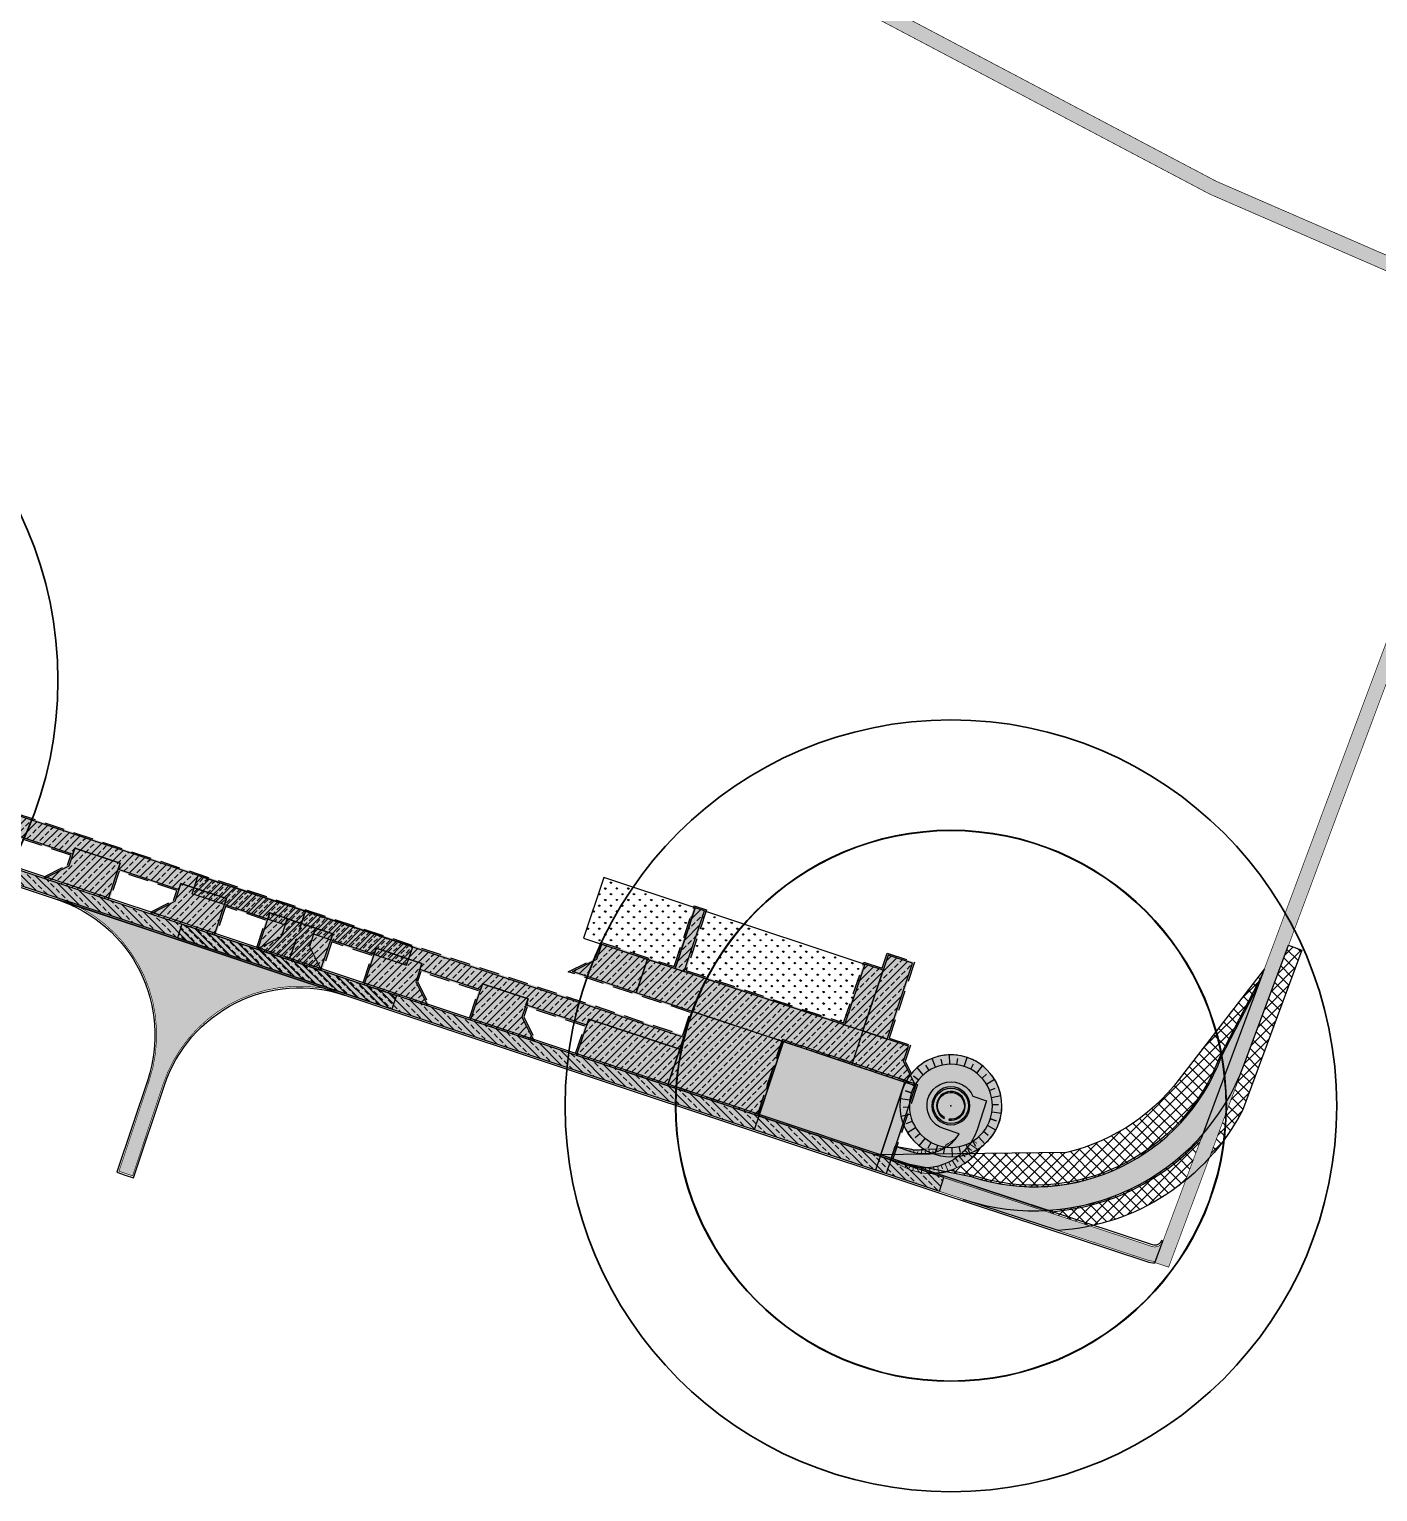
# Model space of a CAD drawing. Extents: x 466263 to 469319, y 5887365 to 5890189.
# Drawn here: x 468220.1 to 468641.6, y 5887396.6 to 5887853.7 of the extents above; entities that cross this region are included whole.
import ezdxf

# ---------------------------------------------------------------- set-up
doc = ezdxf.new("R2010")
doc.units = 0
doc.header["$MEASUREMENT"] = 0
doc.linetypes.add('VERDECKT', pattern=[9.524999999999995, 6.349999999999997, -3.174999999999998])
doc.layers.get('0').update_dxf_attribs({"linetype": 'CONTINUOUS'})
for name, color, linetype, transparency in [('UTEC -Flächen mit Böschung 0.5 m- KSF dauerhaft', 24, 'VERDECKT', 0.5), ('UTEC -Flächen mit Böschung 0.5 m- KSF temporär', 54, 'VERDECKT', 0.5), ('UTEC -Flächen mit Böschung 0.5 m- Zuwegung dauerhaft', 32, 'VERDECKT', 0.5), ('UTEC -Flächen mit Böschung 0.5 m- Zuwegung temporär', 84, 'VERDECKT', 0.5), ('UTEC -Flächen- Fundament', 162, 'VERDECKT', 0.5), ('UTEC -Flächen- KSF Blattlager', 254, 'CONTINUOUS', 0.5), ('UTEC -Flächen- KSF dauerhaft', 252, 'CONTINUOUS', 0.5), ('UTEC -Flächen- KSF temporär', 254, 'CONTINUOUS', 0.5), ('UTEC -Flächen- Zuwegung Bestand', 253, 'CONTINUOUS', 0.5), ('UTEC -Flächen- Zuwegung dauerhaft', 33, 'CONTINUOUS', 0.5), ('UTEC -Flächen- Zuwegung temporär', 85, 'CONTINUOUS', 0.5), ('UTEC -Flächen- Zuwegung Überschwenkbereich', 252, 'CONTINUOUS', 0.5)]:
    doc.layers.add(name, color=color, linetype=linetype, transparency=transparency)
for name, color, linetype, lineweight in [('UTEC -WKA- Kreise - Baulast', 70, 'CONTINUOUS', 35), ('UTEC -WKA- Kreise - Rotor (ohne Exzentrizität)', 150, 'CONTINUOUS', 35), ('UTEC -WKA- Kreise - Rotorüberstrich (mit Exzentrizität)', 150, 'CONTINUOUS', 35)]:
    doc.layers.add(name, color=color, linetype=linetype, lineweight=lineweight)
for name, color, linetype in [('UTEC -WKA- Kreise - Standort', 10, 'CONTINUOUS'), ('UTEC -WKA- KSF Blattlager', 253, 'CONTINUOUS'), ('UTEC -WKA- KSF dauerhaft', 7, 'CONTINUOUS'), ('UTEC -WKA- KSF temporär', 253, 'CONTINUOUS'), ('UTEC -WKA- Turm & Fundament', 7, 'CONTINUOUS'), ('UTEC -WKA- Turm & Fundament Schraffur', 253, 'CONTINUOUS'), ('UTEC -Zuwegung- Bestand', 251, 'CONTINUOUS'), ('UTEC -Zuwegung- dauerhaft', 34, 'CONTINUOUS'), ('UTEC -Zuwegung- temporär', 86, 'CONTINUOUS'), ('UTEC -Zuwegung- Überschwenkbereich', 253, 'CONTINUOUS')]:
    doc.layers.add(name, color=color, linetype=linetype)
doc.layers.add('UTEC __Hilfslinien__', color=201, linetype='CONTINUOUS', plot=False)

# ---------------------------------------------------------------- blocks, each defined once
blk = doc.blocks.new('WKA - Fundament')
at = {"layer": 'UTEC -WKA- Turm & Fundament'}
for radius in [13, 5.94]:
    blk.add_circle((0, 0), radius, dxfattribs=at)
at = {"layer": 'UTEC -WKA- Turm & Fundament Schraffur'}
for points in [[(-4.446261863225116, 12.21600407022015), (-5.453169165174356, 14.98245914581139)], [(-2.257426309660559, 12.8025007891606), (-2.590125111487167, 14.68932945537017)], [(-2.2737e-12, 13), (-3.638e-12, 15.94399999999905)], [(2.257426309667605, 12.80250078915924), (2.590125111494669, 14.68932945537199)], [(4.446261863231483, 12.21600407021742), (5.453169165181633, 14.98245914581139)], [(-9.958577760542992, 8.356238925929574), (-11.42626991715178, 9.587778873221849)], [(-8.356238925919111, 9.958577760551632), (-10.24860564883261, 12.21381260109001)], [(-6.499999999992722, 11.25833024920166), (-7.457968019860345, 12.91757953163915)], [(6.499999999998181, 11.25833024919848), (7.457968019870349, 12.91757953164415)], [(8.356238925923435, 9.958577760547996), (10.24860564883988, 12.21381260109001)], [(9.958577760545948, 8.356238925925936), (11.42626991716611, 9.587778873227762)], [(-12.21600407021583, 4.446261863236486), (-14.01639502864964, 5.101550582148774)], [(-11.25833024919552, 6.500000000003637), (-13.80790903793104, 7.972000000000661)], [(11.25833024919734, 6.500000000000452), (13.80790903793831, 7.972000000000661)], [(12.21600407021651, 4.446261863234211), (14.01639502866737, 5.101550582152412)], [(-12.80250078915833, 2.2574263096717), (-15.70177481401924, 2.768646544721832)], [(-14.91593603973206, 0), (-13, 0)], [(-13, 0), (-14.91593603973206, 0)], [(12.80250078915855, 2.257426309670333), (15.70177481402652, 2.768646544721832)], [(13, 0), (14.91593603975116, 0)], [(14.91593603975116, 0), (13, 0)], [(-15.70177481402675, -2.768646544721375), (-12.80250078915878, -2.257426309669881)], [(-14.01639502865191, -5.101550582146046), (-12.21600407021674, -4.446261863233758)], [(14.01639502866965, -5.101550582150136), (12.21600407021765, -4.446261863231483)], [(15.70177481403402, -2.768646544721375), (12.80250078915901, -2.257426309668517)], [(-13.80790903793831, -7.972000000001571), (-11.25833024919689, -6.500000000001362)], [(-11.42626991715656, -9.587778873220033), (-9.958577760545722, -8.356238925925936)], [(11.42626991717065, -9.587778873225943), (9.958577760548678, -8.356238925922298)], [(13.80790903794559, -7.972000000001571), (11.2583302491987, -6.499999999998181)], [(-10.24860564884125, -12.21381260109047), (-8.356238925924117, -9.95857776054754)], [(-7.457968019866711, -12.91757953163869), (-6.499999999997726, -11.25833024919893)], [(-5.453169165181178, -14.98245914581184), (-4.446261863231028, -12.21600407021788)], [(-2.590125111494669, -14.68932945537244), (-2.257426309667605, -12.80250078915924)], [(1.04592e-11, -15.94400000000087), (9.0949e-12, -13)], [(2.590125111502401, -14.68932945537426), (2.257426309674654, -12.80250078915787)], [(5.453169165188455, -14.98245914581184), (4.446261863237396, -12.2160040702156)], [(7.457968019876942, -12.91757953164415), (6.500000000003183, -11.25833024919575)], [(10.24860564884852, -12.21381260109047), (8.356238925928206, -9.958577760543903)]]:
    blk.add_lwpolyline(points, dxfattribs=at)
blk.add_circle((0, 0), 15.944, dxfattribs=at)

msp = doc.modelspace()

# ---------------------------------------------------------------- hatches: boundary and pattern name
at = {"layer": 'UTEC -Flächen mit Böschung 0.5 m- KSF dauerhaft'}
h = msp.add_hatch(color=256, dxfattribs=at)
h.dxf.hatch_style = 1
h.paths.add_polyline_path([(468497.7373455398, 5887523.866315821), (468490.0050787418, 5887500.61847613), (468447.7794107372, 5887514.662797457), (468455.5116775348, 5887537.910637148)])
at = {"layer": 'UTEC -Flächen mit Böschung 0.5 m- KSF temporär'}
h = msp.add_hatch(color=256, dxfattribs=at)
h.dxf.hatch_style = 1
h.paths.add_polyline_path([(468188.7332924746, 5887617.683711726), (468306.5608143899, 5887578.494098935), (468301.5111707667, 5887563.311836281), (468291.1863027036, 5887566.745903085), (468294.0527516611, 5887575.277270067), (468281.4132149746, 5887579.48119917), (468278.5727904366, 5887570.941176427), (468257.9751031481, 5887577.791998511), (468265.1917062434, 5887581.406244684), (468266.2309523212, 5887584.530842794), (468248.2020154203, 5887590.527294596), (468245.361590882, 5887581.987271853), (468224.7639035947, 5887588.838093936), (468231.980506688, 5887592.452340109), (468233.0197527667, 5887595.576938219), (468214.9908158654, 5887601.573390021), (468212.1503913275, 5887593.033367279), (468155.2169063762, 5887611.969530866), (468162.9491731749, 5887635.217370553), (468191.4159156502, 5887625.749288758)])
h.paths.add_polyline_path([(468151.2406237489, 5887647.542542778), (468126.5694469369, 5887655.748213663), (468124.0446251254, 5887648.157082338), (468148.7158019364, 5887639.951411451)])
edge = h.paths.add_edge_path()
edge.add_line((468202.5455211443, 5887590.431724203), (468195.32891805, 5887586.817478027))
edge.add_line((468195.32891805, 5887586.817478027), (468193.6584665193, 5887581.795097087))
edge.add_line((468193.6584665193, 5887581.795097087), (468170.7427388266, 5887589.416902931))
edge.add_line((468170.7427388266, 5887589.416902931), (468164.4306842975, 5887570.439074615))
edge.add_line((468164.4306842975, 5887570.439074615), (468160.6351186342, 5887571.70148552))
edge.add_line((468160.6351186342, 5887571.70148552), (468166.947173163, 5887590.679313838))
edge.add_line((468166.947173163, 5887590.679313838), (468117.747153252, 5887607.043315203))
edge.add_line((468117.747153252, 5887607.043315203), (468111.4350987221, 5887588.065486887))
edge.add_line((468111.4350987221, 5887588.065486887), (468104.792858812, 5887590.274705972))
edge.add_line((468104.792858812, 5887590.274705972), (468111.1049133412, 5887609.252534287))
edge.add_line((468111.1049133412, 5887609.252534287), (468096.8715421036, 5887613.986575185))
edge.add_line((468096.8715421036, 5887613.986575185), (468098.541993634, 5887619.008956124))
edge.add_line((468098.541993634, 5887619.008956124), (468094.7422614979, 5887626.59592098))
edge.add_line((468094.7422614979, 5887626.59592098), (468096.3856385939, 5887631.536899906))
edge.add_line((468096.3856385939, 5887631.536899906), (468104.6884384835, 5887628.775376049))
edge.add_arc((468114.0409400362, 5887643.693702645), 17.60754820276382, 237.9158422495276, 251.5819254124205)
edge.add_line((468108.4778641518, 5887626.988076633), (468112.8334370089, 5887625.539406485))
edge.add_line((468112.8334370089, 5887625.539406485), (468111.2554233766, 5887620.794949405))
edge.add_line((468111.2554233766, 5887620.794949405), (468202.5455211443, 5887590.431724203))
h = msp.add_hatch(color=256, dxfattribs=at)
h.dxf.hatch_style = 1
edge = h.paths.add_edge_path()
edge.add_line((468447.7794107372, 5887514.662797457), (468390.8459257865, 5887533.598961048))
edge.add_line((468390.8459257865, 5887533.598961048), (468393.6863503245, 5887542.138983786))
edge.add_line((468393.6863503245, 5887542.138983786), (468375.6574134235, 5887548.135435593))
edge.add_line((468375.6574134235, 5887548.135435593), (468374.6181673458, 5887545.010837482))
edge.add_line((468374.6181673458, 5887545.010837482), (468378.2324135195, 5887537.794234389))
edge.add_line((468378.2324135195, 5887537.794234389), (468357.634726232, 5887544.645056472))
edge.add_line((468357.634726232, 5887544.645056472), (468360.47515077, 5887553.185079215))
edge.add_line((468360.47515077, 5887553.185079215), (468342.4462138691, 5887559.181531018))
edge.add_line((468342.4462138691, 5887559.181531018), (468341.4069677914, 5887556.056932909))
edge.add_line((468341.4069677914, 5887556.056932909), (468345.0212139649, 5887548.840329815))
edge.add_line((468345.0212139649, 5887548.840329815), (468324.4235266776, 5887555.691151898))
edge.add_line((468324.4235266776, 5887555.691151898), (468327.2639512155, 5887564.23117464))
edge.add_line((468327.2639512155, 5887564.23117464), (468314.624414529, 5887568.435103743))
edge.add_line((468314.624414529, 5887568.435103743), (468311.8100144105, 5887559.88642524))
edge.add_line((468311.8100144105, 5887559.88642524), (468301.5111707668, 5887563.311836281))
edge.add_line((468301.5111707668, 5887563.311836281), (468306.5608143899, 5887578.494098935))
edge.add_line((468306.5608143899, 5887578.494098935), (468424.3623118849, 5887539.313141908))
edge.add_line((468424.3623118849, 5887539.313141908), (468426.7293323332, 5887546.429827525))
edge.add_line((468426.7293323332, 5887546.429827525), (468388.5771538527, 5887559.119300048))
edge.add_line((468388.5771538527, 5887559.119300048), (468397.0582510893, 5887563.366834911))
edge.add_line((468397.0582510893, 5887563.366834911), (468398.7287026199, 5887568.389215852))
edge.add_line((468398.7287026199, 5887568.389215852), (468421.6444303125, 5887560.767410008))
edge.add_line((468421.6444303125, 5887560.767410008), (468427.9564848415, 5887579.745238324))
edge.add_line((468427.9564848415, 5887579.745238324), (468431.7520505048, 5887578.482827417))
edge.add_line((468431.7520505048, 5887578.482827417), (468425.4399959757, 5887559.504999102))
edge.add_line((468425.4399959757, 5887559.504999102), (468474.6400158872, 5887543.140997737))
edge.add_line((468474.6400158872, 5887543.140997737), (468480.9520704162, 5887562.118826052))
edge.add_line((468480.9520704162, 5887562.118826052), (468486.6454189113, 5887560.225209695))
edge.add_line((468486.6454189113, 5887560.225209695), (468488.2234325436, 5887564.969666773))
edge.add_line((468488.2234325436, 5887564.969666773), (468496.7634552861, 5887562.129242235))
edge.add_line((468496.7634552861, 5887562.129242235), (468488.8733871249, 5887538.406956838))
edge.add_line((468488.8733871249, 5887538.406956838), (468495.5156270357, 5887536.197737753))
edge.add_line((468495.5156270357, 5887536.197737753), (468493.845175505, 5887531.175356814))
edge.add_line((468493.845175505, 5887531.175356814), (468495.796623127, 5887527.278880958))
edge.add_arc((468508.1772343512, 5887517.232408856), 15.94400000030488, 140.9417694350661, 150.7574572993258)
edge.add_line((468494.265144154, 5887525.021175276), (468455.5116775348, 5887537.910637148))
edge.add_line((468455.5116775348, 5887537.910637148), (468447.7794107372, 5887514.662797457))
at = {"layer": 'UTEC -Flächen- Fundament', "lineweight": 20}
h = msp.add_hatch(color=256, dxfattribs=at)
h.dxf.hatch_style = 1
edge = h.paths.add_edge_path()
edge.add_line((468494.265144154, 5887525.021175276), (468497.7373455398, 5887523.866315821))
edge.add_line((468497.7373455398, 5887523.866315821), (468493.4772928598, 5887511.058037943))
edge.add_arc((468508.1772343478, 5887517.232408856), 15.94399999788619, 202.7837160644994, 238.2985280047604)
edge.add_arc((468497.5847409115, 5887515.966128582), 12.49653124382872, 262.53496901132104, 280.2050309867258, ccw=False)
edge.add_line((468495.9611782639, 5887503.575513687), (468491.2789963751, 5887504.448637931))
edge.add_line((468491.2789963751, 5887504.448637931), (468490.0050787418, 5887500.61847613))
edge.add_line((468490.0050787418, 5887500.61847613), (468503.3995309829, 5887496.163460967))
edge.add_arc((468502.3836327551, 5887514.238788005), 18.10385309081425, 273.2168440464948, 326.5927118698296)
edge.add_arc((468508.1775406882, 5887517.217538113), 15.95153692638828, 305.7460488635395, 510.7113881612518)
at = {"layer": 'UTEC -Flächen- KSF Blattlager'}
h = msp.add_hatch(dxfattribs=at)
h.set_pattern_fill('GRASS', color=256, scale=0.1)
h.set_pattern_definition([(90, (-2380.816296839942, -2597.376493512243), (-1.796051224, 1.796051224), [0.4762500000000001, -3.115852448]), (45, (-2380.816296839942, -2597.376493512243), (-1.79605122421383, 1.79605122421383), [0.4762500000000001, -2.06375]), (135, (-2380.816296839942, -2597.376493512243), (-1.79605122421383, -1.79605122421383), [0.4762500000000001, -2.06375])])
h.paths.add_polyline_path([(468393.3519984695, 5887569.650585139), (468421.9610746573, 5887560.135162938), (468428.2731291862, 5887579.112991254), (468399.6640529985, 5887588.628413457)])
h.paths.add_polyline_path([(468431.1198034335, 5887578.166183073), (468481.2687147609, 5887561.486578981), (468474.9566602318, 5887542.508750665), (468424.8077489047, 5887559.188354757)])
at = {"layer": 'UTEC -Flächen- KSF dauerhaft'}
h = msp.add_hatch(color=256, dxfattribs=at)
h.dxf.hatch_style = 1
h.paths.add_polyline_path([(468493.7839785133, 5887524.654281019), (468497.1050984688, 5887523.549671477), (468489.3728316708, 5887500.301831789), (468486.0517117154, 5887501.406441331)])
h.paths.add_polyline_path([(468455.8283218797, 5887537.278390079), (468493.7839785133, 5887524.654281019), (468486.0517117154, 5887501.406441331), (468448.0960550817, 5887514.030550388)])
h = msp.add_hatch(dxfattribs=at)
h.set_pattern_fill('GRAVEL', color=256, scale=2)
h.set_pattern_definition([(228.012787504, (-2396.876296839942, -2595.376493512242), (-16.00000000000012, -18), [0.269072, -26.6381760941474]), (184.969740728, (-2397.056296839942, -2595.576493512242), (23.99999999999995, 2.00000000000007), [0.461736, -45.71184952245999]), (132.510447078, (-2397.516296839942, -2595.616493512242), (20.00000000000023, -21.99999999999973), [0.325576, -32.2320651921994]), (267.273689006, (-2398.296296839942, -2596.116493512243), (2.000000000000043, 40.00000000000003), [0.4204760000000002, -41.62711608325799]), (292.833654178, (-2398.316296839942, -2596.536493512243), (-9.999999999999975, 24.00000000000006), [0.4123099999999999, -40.81874625617659]), (357.273689006, (-2398.156296839943, -2596.916493512243), (-40.00000000000003, 2.000000000000051), [0.4204760000000002, -41.62711608325799]), (37.6942404667, (-2397.736296839942, -2596.936493512243), (-26, -19.99999999999994), [0.556058, -55.049697097832]), (72.2553283749, (-2397.296296839942, -2596.596493512242), (14.00000000000005, 44.00000000000001), [0.5249759999999998, -51.97264299362679]), (121.429565615, (-2397.136296839942, -2596.096493512243), (-16.00000000000004, 25.99999999999998), [0.4219000000000002, -41.76814621945799]), (175.236358309, (-2397.356296839942, -2595.736493512243), (21.99999999999997, -2.000000000000073), [0.4816640000000004, -23.6015251575846]), (222.397437798, (-2397.836296839942, -2595.696493512243), (-23.99999999999993, -21.99999999999994), [0.622896, -61.6667500095898]), (138.814074834, (-2396.316296839942, -2596.136493512243), (-14.00000000000006, 12), [0.2126019999999999, -21.04768962546939]), (171.46923439, (-2396.476296839942, -2595.996493512243), (26, -3.99999999999999), [0.404474, -40.043022832314]), (225, (-2396.876296839942, -2595.936493512243), (-2e-16, -1.999999999999864), [0.282842, -2.5455851247462]), (203.198590514, (-2397.016296839942, -2595.696493512243), (9.999999999999975, 3.999999999999948), [0.152316, -15.0792302117278]), (291.801409486, (-2397.156296839942, -2595.756493512244), (-1.999999999999366, 6.000000000000205), [0.215406, -10.554923614269]), (30.96375653209999, (-2397.076296839943, -2595.956493512243), (6.000000000000102, 3.999999999999958), [0.349858, -11.3120457896906]), (161.565051177, (-2396.776296839942, -2595.776493512243), (4.000000000000023, -1.999999999999953), [0.2529819999999999, -6.071573320336798]), (16.389540334, (-2398.316296839942, -2595.756493512244), (19.99999999999993, 6.000000000000087), [0.3544, -35.0856902933388]), (70.3461759419, (-2397.976296839942, -2595.656493512243), (-8.00000000000244, -22.00000000000679), [0.2973219999999999, -29.434815494638]), (293.198590514, (-2396.776296839942, -2595.376493512242), (-3.999999999999941, 9.999999999999982), [0.30463, -14.9269162117278]), (343.610459666, (-2396.656296839942, -2595.656493512243), (-19.99999999999993, 6.000000000000087), [0.3543999999999999, -35.08569029333798]), (339.44395478, (-2398.316296839942, -2596.996493512243), (-10.00000000000007, 4.000000000000047), [0.3417599999999999, -16.74624749063499]), (294.775140569, (-2397.996296839942, -2597.116493512242), (-10.00000000000001, 22.00000000000001), [0.286356, -28.349286126552]), (66.8014094864, (-2396.756296839942, -2597.376493512243), (3.999999999999961, 9.99999999999994), [0.30463, -14.9269162117278]), (17.3540246363, (-2396.636296839942, -2597.096493512243), (-25.99999999999996, -7.999999999999922), [0.335262, -33.19084722848]), (69.4439547804, (-2397.736296839942, -2597.376493512243), (-4.000000000000013, -9.999999999999908), [0.1708799999999999, -16.91712749063499]), (101.3099324739999, (-2396.876296839942, -2597.376493512243), (-1.999999999999926, 8.000000000000023), [0.10198, -10.0960590271856]), (165.963756532, (-2396.896296839942, -2597.276493512243), (5.999999999999917, -2.000000000000002), [0.41231, -7.8339012512354]), (186.009005957, (-2397.296296839942, -2597.176493512244), (20.00000000000009, 1.999999999999965), [0.3821, -37.82784634908561]), (303.690067526, (-2397.076296839943, -2596.136493512243), (-1.999999999999974, 3.999999999999971), [0.2884439999999999, -6.922658550927996]), (353.157226587, (-2396.916296839942, -2596.376493512243), (34.00000000000004, -4.000000000000103), [0.5035880000000001, -49.8551252480566]), (60.9453959009, (-2396.416296839942, -2596.436493512243), (-7.999999999999951, -13.99999999999995), [0.205912, -20.385348281974]), (90, (-2396.316296839942, -2596.256493512243), (-1.999999999999999, 2), [0.12, -1.879999999999999]), (120.256437164, (-2397.336296839942, -2597.116493512242), (8.000000000000018, -14.00000000000001), [0.277848, -27.50703997889961]), (48.01278750419999, (-2397.476296839942, -2596.876493512243), (16, 17.99999999999995), [0.538144, -26.3691040941474]), (0, (-2397.116296839942, -2596.476493512243), (2, 2), [0.5200000000000001, -1.479999999999999]), (325.304846469, (-2396.596296839943, -2596.476493512243), (20.00000000000028, -13.99999999999965), [0.3162279999999999, -31.30654860168399]), (254.0546040990001, (-2396.336296839942, -2596.656493512243), (-2.000000000000073, -8.000000000000009), [0.291204, -14.269015778561]), (207.645975364, (-2396.416296839942, -2596.936493512243), (-37.9999999999999, -20.0000000000001), [0.47413, -46.93894836451878]), (175.42607874, (-2396.836296839942, -2597.156493512243), (-25.99999999999991, 2.000000000000002), [0.501598, -49.6581468159378])])
edge = h.paths.add_edge_path()
edge.add_line((468490.79304394, 5887504.57184316), (468495.6230625046, 5887502.965371647))
edge.add_arc((468499.7258979492, 5887515.300960053), 13.00000000011337, 251.6027963313967, 328.2604325322223)
edge.add_line((468510.7817222741, 5887508.462192), (468505.8102139023, 5887510.115723237))
edge.add_arc((468508.1772343506, 5887517.232408856), 7.499999999827779, 23.413111232012113, 251.60279633425358, ccw=False)
edge.add_line((468515.0597122556, 5887520.21259306), (468519.329723627, 5887518.79238079))
edge.add_line((468519.329723627, 5887518.79238079), (468516.3314977256, 5887509.77791234))
edge.add_arc((468499.7258979485, 5887515.300960053), 17.49999999983758, 251.6027963338919, 341.602796334916, ccw=False)
edge.add_line((468494.2028502356, 5887498.695360276), (468489.3728316708, 5887500.301831789))
edge.add_line((468489.3728316708, 5887500.301831789), (468490.79304394, 5887504.57184316))
edge = h.paths.add_edge_path(flags=16)
edge.add_arc((468508.1772343507, 5887517.232408856), 5.5, 0, 360)
at = {"layer": 'UTEC -Flächen- KSF temporär'}
h = msp.add_hatch(dxfattribs=at)
h.set_pattern_fill('ANSI33', color=256, scale=0.5)
h.set_pattern_definition([(45, (-1, 0), (-2.245064030267287, 2.245064030267287), []), (45, (1.245064999999998, 0), (-2.245064030267287, 2.245064030267287), [1.587499999999999, -0.79375])])
h.paths.add_polyline_path([(468339.9236719391, 5887566.870631149), (468188.1010454043, 5887617.367067381), (468186.8386344985, 5887613.571501718), (468215.3053769736, 5887604.103419924), (468214.6741715208, 5887602.205637092), (468233.6519998377, 5887595.893582564), (468234.2832052905, 5887597.791365395), (468248.5165765283, 5887593.057324497), (468247.8853710754, 5887591.159541666), (468266.8631993922, 5887584.847487138), (468267.494404845, 5887586.745269969), (468281.7277760828, 5887582.011229072), (468281.0965706297, 5887580.113446241), (468300.0743989466, 5887573.801391712), (468300.7056043996, 5887575.699174544), (468314.9389756372, 5887570.965133647), (468314.3077701843, 5887569.067350815), (468338.0300555803, 5887561.177282655)])
h.paths.add_polyline_path([(468314.9389756372, 5887570.965133647), (468300.7056043996, 5887575.699174544), (468298.8119880409, 5887570.005826047), (468291.2250231871, 5887566.206093914), (468311.1517429199, 5887559.578436658)])
h.paths.add_polyline_path([(468281.7277760828, 5887582.011229072), (468267.494404845, 5887586.745269969), (468265.6007884864, 5887581.051921475), (468258.0138236327, 5887577.252189337), (468277.9405433653, 5887570.624532083)], flags=17)
h.paths.add_polyline_path([(468215.3053769736, 5887604.103419924), (468186.8386344985, 5887613.571501718), (468183.0514017811, 5887602.184804727), (468211.5181442564, 5887592.716722934)])
h.paths.add_polyline_path([(468248.5165765283, 5887593.057324497), (468234.2832052905, 5887597.791365395), (468232.3895889319, 5887592.0980169), (468224.8026240782, 5887588.298284763), (468244.729343811, 5887581.670627509)], flags=17)
h.paths.add_polyline_path([(468154.5846593059, 5887611.652886521), (468183.0514017811, 5887602.184804727), (468190.783668579, 5887625.432644415), (468162.3169261039, 5887634.900726209)])
h.paths.add_polyline_path([(468170.4260944822, 5887590.049150002), (468167.5794202345, 5887590.995958182), (468161.2673657056, 5887572.018129865), (468164.1140399531, 5887571.071321684)])
h.paths.add_polyline_path([(468117.4305089071, 5887607.675562275), (468111.7371604123, 5887609.569178634), (468105.4251058832, 5887590.591350316), (468111.1184543783, 5887588.697733957)])
h.paths.add_polyline_path([(468179.108450937, 5887587.161385056), (468111.7371604123, 5887609.569178634), (468115.2087904031, 5887620.006984207), (468182.580080928, 5887597.59919063)])
h.paths.add_polyline_path([(468182.580080928, 5887597.59919063), (468202.5068006606, 5887590.971533374), (468194.9198358068, 5887587.171801238), (468193.3418221746, 5887582.427344157), (468179.108450937, 5887587.161385056)])
h.paths.add_polyline_path([(468115.2087904031, 5887620.006984207), (468095.2820706703, 5887626.634641462), (468099.0818028068, 5887619.047676609), (468097.5037891746, 5887614.303219529), (468111.7371604123, 5887609.569178634)])
h.paths.add_polyline_path([(468150.6083766777, 5887647.225898432), (468126.8860912815, 5887655.115966594), (468124.3612694701, 5887647.524835267), (468148.0835548661, 5887639.634767106)])
h = msp.add_hatch(dxfattribs=at)
h.set_pattern_fill('ANSI33', color=256, scale=0.5, angle=90)
h.set_pattern_definition([(135, (-1, 0), (-2.245064030267287, -2.245064030267287), []), (135, (-0.9999999999999998, 2.245065), (-2.245064030267287, -2.245064030267287), [1.587499999999999, -0.79375])])
h.paths.add_polyline_path([(468333.4538160468, 5887547.418357122), (468095.2820706703, 5887626.634641462), (468096.7022829395, 5887630.904652834), (468334.8740283159, 5887551.688368496)])
h = msp.add_hatch(dxfattribs=at)
h.set_pattern_fill('ANSI33', color=256, scale=0.5)
h.set_pattern_definition([(45, (-2399.316296839942, -2597.376493512243), (-2.245064030267287, 2.245064030267287), []), (45, (-2397.071231839942, -2597.376493512243), (-2.245064030267287, 2.245064030267287), [1.587499999999999, -0.79375])])
h.paths.add_polyline_path([(468272.8563296946, 5887589.177331068), (468424.6789562296, 5887538.680894834), (468423.4165453239, 5887534.885329173), (468394.9498028486, 5887544.353410968), (468394.3185973958, 5887542.455628135), (468375.3407690788, 5887548.767682662), (468375.9719745316, 5887550.665465495), (468361.7386032941, 5887555.399506391), (468361.107397841, 5887553.50172356), (468342.1295695243, 5887559.813778088), (468342.7607749773, 5887561.71156092), (468328.5274037396, 5887566.445601817), (468327.8961982867, 5887564.547818985), (468308.9183699697, 5887570.859873513), (468309.5495754228, 5887572.757656346), (468295.316204185, 5887577.491697243), (468294.6849987322, 5887575.59391441), (468270.9627133362, 5887583.483982572)])
h.paths.add_polyline_path([(468295.316204185, 5887577.491697243), (468309.5495754228, 5887572.757656346), (468307.6559590641, 5887567.064307851), (468311.4556912005, 5887559.477342997), (468291.5289714677, 5887566.105000253)], flags=17)
h.paths.add_polyline_path([(468328.5274037396, 5887566.445601817), (468342.7607749773, 5887561.71156092), (468340.8671586185, 5887556.018212426), (468344.6668907549, 5887548.431247571), (468324.7401710223, 5887555.058904828)], flags=17)
h.paths.add_polyline_path([(468394.9498028486, 5887544.353410968), (468423.4165453239, 5887534.885329173), (468419.6293126064, 5887523.498632182), (468391.1625701312, 5887532.966713973)])
h.paths.add_polyline_path([(468361.7386032941, 5887555.399506391), (468375.9719745316, 5887550.665465495), (468374.0783581729, 5887544.972116999), (468377.8780903094, 5887537.385152145), (468357.9513705768, 5887544.012809402)], flags=17)
h.paths.add_polyline_path([(468448.0960550817, 5887514.030550388), (468419.6293126064, 5887523.498632182), (468427.3615794044, 5887546.74647187), (468455.8283218797, 5887537.278390079)])
h.paths.add_polyline_path([(468421.9610746573, 5887560.135162938), (468424.8077489047, 5887559.188354757), (468431.1198034335, 5887578.166183073), (468428.2731291862, 5887579.112991254)])
h.paths.add_polyline_path([(468474.9566602318, 5887542.508750665), (468480.6500087272, 5887540.615134306), (468486.962063256, 5887559.592962623), (468481.2687147609, 5887561.486578981)])
h.paths.add_polyline_path([(468413.2787182021, 5887563.022927884), (468480.6500087272, 5887540.615134306), (468477.178378736, 5887530.177328733), (468409.8070882114, 5887552.58512231)])
h.paths.add_polyline_path([(468409.8070882114, 5887552.58512231), (468389.8803684786, 5887559.212779565), (468397.4673333324, 5887563.012511701), (468399.0453469646, 5887567.75696878), (468413.2787182021, 5887563.022927884)], flags=17)
h.paths.add_polyline_path([(468477.178378736, 5887530.177328733), (468497.1050984688, 5887523.549671477), (468493.3053663324, 5887531.13663633), (468494.8833799647, 5887535.881093409), (468480.6500087272, 5887540.615134306)])
h.paths.add_polyline_path([(468488.5400768882, 5887564.337419703), (468480.6500087272, 5887540.615134306), (468488.2411400539, 5887538.090312492), (468496.131208215, 5887561.812597891)])
h = msp.add_hatch(dxfattribs=at)
h.set_pattern_fill('ANSI33', color=256, scale=0.5, angle=90)
h.set_pattern_definition([(135, (-2399.316296839942, -2597.376493512243), (-2.245064030267287, -2.245064030267287), []), (135, (-2399.316296839942, -2595.131428512243), (-2.245064030267287, -2.245064030267287), [1.587499999999999, -0.79375])])
h.paths.add_polyline_path([(468266.3864738027, 5887569.725057042), (468504.5582191789, 5887490.508772704), (468505.978431448, 5887494.778784075), (468267.8066860717, 5887573.995068414)])
at = {"layer": 'UTEC -Flächen- Zuwegung Bestand', "linetype": 'ByBlock', "transparency": 33554687}
h = msp.add_hatch(color=256, dxfattribs=at)
h.dxf.hatch_style = 1
edge = h.paths.add_edge_path()
edge.add_arc((468249.5530168914, 5887979.9795947), 7.250000002151017, 156.2537635289214, 240.8867505285864)
edge.add_line((468246.0256205625, 5887973.645561611), (468286.5391669863, 5887951.083738356))
edge.add_line((468286.5391669863, 5887951.083738356), (468319.3897431727, 5887934.852894589))
edge.add_line((468319.3897431727, 5887934.852894589), (468387.2267103796, 5887903.990049661))
edge.add_line((468387.2267103796, 5887903.990049661), (468480.2802707475, 5887859.53055279))
edge.add_line((468480.2802707475, 5887859.53055279), (468589.2068546426, 5887802.074690652))
edge.add_line((468589.2068546426, 5887802.074690652), (468677.3318673957, 5887763.799086642))
edge.add_arc((468675.3399709949, 5887759.212982773), 5.00000000004305, -20.534015803576494, 66.52310151581378, ccw=False)
edge.add_line((468680.0222915465, 5887757.459165722), (468625.7440862211, 5887612.547838679))
edge.add_line((468625.7440862211, 5887612.547838679), (468571.9734523532, 5887468.234307703))
edge.add_line((468571.9734523532, 5887468.234307703), (468576.249277053, 5887466.821545286))
edge.add_line((468576.249277053, 5887466.821545286), (468629.9595360083, 5887610.973037689))
edge.add_line((468629.9595360083, 5887610.973037689), (468688.5342287378, 5887767.355078181))
edge.add_line((468688.5342287378, 5887767.355078181), (468701.867477178, 5887805.494177739))
edge.add_line((468701.867477178, 5887805.494177739), (468716.0165818142, 5887844.465219709))
edge.add_line((468716.0165818142, 5887844.465219709), (468711.7867328764, 5887846.000920839))
edge.add_line((468711.7867328764, 5887846.000920839), (468697.6198375126, 5887806.979962808))
edge.add_line((468697.6198375126, 5887806.979962808), (468685.1021852461, 5887771.21516625))
edge.add_arc((468680.372171276, 5887772.835958608), 5.000000001562971, 246.5231019985126, 341.08540099018364, ccw=False)
edge.add_line((468678.3802749128, 5887768.249854715), (468591.1557267593, 5887806.134356367))
edge.add_line((468591.1557267593, 5887806.134356367), (468482.3007851171, 5887863.552429131))
edge.add_line((468482.3007851171, 5887863.552429131), (468389.1286179568, 5887908.068594421))
edge.add_line((468389.1286179568, 5887908.068594421), (468321.3186557728, 5887938.91915325))
edge.add_line((468321.3186557728, 5887938.91915325), (468288.6318106509, 5887955.069100612))
edge.add_line((468288.6318106509, 5887955.069100612), (468248.2150389725, 5887977.577030424))
edge.add_arc((468249.55301689, 5887979.9795947), 2.750000001476009, 156.2537635450313, 240.88675054474652, ccw=False)
edge.add_line((468247.0358375758, 5887981.086982756), (468242.9168168828, 5887982.899072302))
at = {"layer": 'UTEC -Flächen- Zuwegung dauerhaft', "linetype": 'ByBlock', "transparency": 33554687}
h = msp.add_hatch(color=256, dxfattribs=at)
h.dxf.hatch_style = 1
edge = h.paths.add_edge_path()
edge.add_arc((468571.8935539497, 5887475.896195176), 2.750000001197772, 251.7160832827831, 339.5648113219718, ccw=False)
edge.add_line((468571.0308076308, 5887473.28503283), (468505.978431448, 5887494.778784075))
edge.add_line((468505.978431448, 5887494.778784075), (468113.3078827167, 5887625.381605121))
edge.add_line((468113.3078827167, 5887625.381605121), (468111.8876704477, 5887621.111593752))
edge.add_line((468111.8876704477, 5887621.111593752), (468504.5582191789, 5887490.508772704))
edge.add_line((468504.5582191789, 5887490.508772704), (468569.6190409272, 5887469.012221721))
edge.add_arc((468571.8935539509, 5887475.896195175), 7.24999999995859, 251.7160832607949, 271.8557816809544)
edge.add_line((468572.1283367739, 5887468.649997756), (468574.4704902201, 5887474.936039218))
at = {"layer": 'UTEC -Flächen- Zuwegung temporär', "linetype": 'ByBlock'}
h = msp.add_hatch(color=256, dxfattribs=at)
h.dxf.hatch_style = 1
edge = h.paths.add_edge_path()
edge.add_arc((468214.8736376147, 5887539.434543319), 45.0000000000779, 341.6027963359893, 431.602796336002, ccw=False)
edge.add_line((468257.5737513275, 5887525.232420631), (468248.1056695258, 5887496.765678157))
edge.add_line((468248.1056695263, 5887496.765678157), (468252.3756808972, 5887495.345465887))
edge.add_line((468252.3756808972, 5887495.345465887), (468261.8437626983, 5887523.812208361))
edge.add_arc((468304.5438764104, 5887509.61008567), 44.99999999941114, 71.6027963335261, 161.6027963353358, ccw=False)
edge.add_line((468318.7459991015, 5887552.310199382), (468229.0757603035, 5887582.134657033))
h = msp.add_hatch(color=256, dxfattribs=at)
h.dxf.hatch_style = 1
edge = h.paths.add_edge_path()
edge.add_line((468604.1879631407, 5887554.693950558), (468592.755217069, 5887532.602270741))
edge.add_arc((468534.1884836777, 5887554.423997065), 62.49999999955868, 251.6027963317219, 339.56481131277127, ccw=False)
edge.add_line((468514.4633132721, 5887495.118283576), (468490.085418866, 5887500.064824202))
edge.add_line((468490.085418866, 5887500.064824202), (468537.1307090487, 5887484.485857901))
edge.add_arc((468534.1884836799, 5887554.423997061), 69.9999999950521, 272.4089538892538, 318.9086621377914)
edge.add_line((468586.9448774037, 5887508.415705193), (468604.1879631407, 5887554.693950558))
at = {"layer": 'UTEC -Flächen- Zuwegung Überschwenkbereich', "linetype": 'ByBlock'}
h = msp.add_hatch(dxfattribs=at)
h.set_pattern_fill('ANSI37', color=256, scale=20)
h.set_pattern_definition([(45, (0, 0), (-1.767766952966368, 1.767766952966368), []), (135, (0, 0), (-1.767766952966368, -1.767766952966368), [])])
h.paths.add_polyline_path([(468592.755217069, 5887532.602270741), (468604.1879631407, 5887554.693950558), (468606.1849165116, 5887560.053518996), (468581.2552593099, 5887527.865134537, -0.1850594940147347), (468544.3158813533, 5887502.635882788), (468515.968312685, 5887502.27191841, -0.1519735653621071), (468506.7810049384, 5887496.677107718), (468514.4633132721, 5887495.118283576, 0.4038334427493638)])
h.paths.add_polyline_path([(468581.5535533234, 5887493.946078211), (468586.9448774037, 5887508.415705193, -0.2057239517483466), (468537.1307090504, 5887484.485857901), (468551.7845728237, 5887479.644120809, 0.1196394690777701)])
h.paths.add_polyline_path([(468617.9114413152, 5887565.91551268), (468613.7491299247, 5887567.466372953), (468599.7832250762, 5887529.983663581), (468588.9826734349, 5887500.996358956, 0.0645213001951881), (468599.2813502124, 5887515.748164211)])

# ---------------------------------------------------------------- linework, layer by layer
at = {"layer": 'UTEC -Flächen mit Böschung 0.5 m- KSF dauerhaft'}
msp.add_lwpolyline([(468497.7373455398, 5887523.866315821), (468490.0050787418, 5887500.61847613), (468447.7794107372, 5887514.662797457), (468455.5116775348, 5887537.910637148)], close=True, dxfattribs=at)
at = {"layer": 'UTEC -Flächen mit Böschung 0.5 m- KSF temporär'}
msp.add_lwpolyline([(468188.7332924746, 5887617.683711726), (468306.5608143899, 5887578.494098935), (468301.5111707667, 5887563.311836281), (468291.1863027036, 5887566.745903085), (468294.0527516611, 5887575.277270067), (468281.4132149746, 5887579.48119917), (468278.5727904366, 5887570.941176427), (468257.9751031481, 5887577.791998511), (468265.1917062434, 5887581.406244684), (468266.2309523212, 5887584.530842794), (468248.2020154203, 5887590.527294596), (468245.361590882, 5887581.987271853), (468224.7639035947, 5887588.838093936), (468231.980506688, 5887592.452340109), (468233.0197527667, 5887595.576938219), (468214.9908158654, 5887601.573390021), (468212.1503913275, 5887593.033367279), (468155.2169063762, 5887611.969530866), (468162.9491731749, 5887635.217370553), (468191.4159156502, 5887625.749288758)], close=True, dxfattribs=at)
msp.add_lwpolyline([(468447.7794107372, 5887514.662797457), (468390.8459257865, 5887533.598961048), (468393.6863503245, 5887542.138983786), (468375.6574134235, 5887548.135435593), (468374.6181673458, 5887545.010837482), (468378.2324135195, 5887537.794234389), (468357.634726232, 5887544.645056472), (468360.47515077, 5887553.185079215), (468342.4462138691, 5887559.181531018), (468341.4069677914, 5887556.056932909), (468345.0212139649, 5887548.840329815), (468324.4235266776, 5887555.691151898), (468327.2639512155, 5887564.23117464), (468314.624414529, 5887568.435103743), (468311.8100144105, 5887559.88642524), (468301.5111707668, 5887563.311836281), (468306.5608143899, 5887578.494098935), (468424.3623118849, 5887539.313141908), (468426.7293323332, 5887546.429827525), (468388.5771538527, 5887559.119300048), (468397.0582510893, 5887563.366834911), (468398.7287026199, 5887568.389215852), (468421.6444303125, 5887560.767410008), (468427.9564848415, 5887579.745238324), (468431.7520505048, 5887578.482827417), (468425.4399959757, 5887559.504999102), (468474.6400158872, 5887543.140997737), (468480.9520704162, 5887562.118826052), (468486.6454189113, 5887560.225209695), (468488.2234325436, 5887564.969666773), (468496.7634552861, 5887562.129242235), (468488.8733871249, 5887538.406956838), (468495.5156270357, 5887536.197737753), (468493.845175505, 5887531.175356814), (468495.796623127, 5887527.278880958, 0.042855224566189), (468494.265144154, 5887525.021175276), (468455.5116775348, 5887537.910637148)], format="xyb", close=True, dxfattribs=at)
at = {"layer": 'UTEC -Flächen mit Böschung 0.5 m- Zuwegung dauerhaft', "linetype": 'ByBlock'}
msp.add_lwpolyline([(468574.47049022, 5887474.936039218), (468574.001956353, 5887475.110613029, -0.4032586375194513), (468571.1876705977, 5887473.759789619), (468506.1357637365, 5887495.253385797), (468112.991238372, 5887626.013852192), (468111.2554233766, 5887620.794949405), (468504.4008868601, 5887490.034170991), (468569.46217796, 5887468.537464932, 0.0831807028971726), (468571.9406753601, 5887468.150260002)], format="xyb", close=True, dxfattribs=at)
at = {"layer": 'UTEC -Flächen mit Böschung 0.5 m- Zuwegung temporär', "linetype": 'ByBlock'}
for points in [[(468228.9179589703, 5887581.660211342, -0.4142135623771287), (468257.0993056194, 5887525.390221992), (468247.4734224546, 5887496.449033814), (468250.0828738482, 5887495.581126313), (468252.6923252418, 5887494.713218817), (468262.3182084056, 5887523.654406997, -0.4142135623771287), (468318.5881977371, 5887551.835753678)], [(468605.635452709, 5887558.578828152), (468592.2972209286, 5887532.805147531, -0.4041167469478764), (468514.5924594539, 5887495.602267794), (468507.83162151, 5887496.974115542, -0.0617603046943248), (468503.4500499184, 5887496.166371146), (468539.7580742316, 5887484.144343817, 0.1913264142087792), (468586.4617642247, 5887507.11909097)]]:
    msp.add_lwpolyline(points, format="xyb", close=True, dxfattribs=at)
at = {"layer": 'UTEC -Flächen- Fundament'}
msp.add_lwpolyline([(468494.265144154, 5887525.021175276), (468497.7373455398, 5887523.866315821), (468493.4772928598, 5887511.058037943, 0.1562150251272539), (468499.7987658377, 5887503.667291777, -0.0772533267319871), (468495.9611782639, 5887503.575513687), (468491.2789963751, 5887504.448637931), (468490.0050787418, 5887500.61847613), (468503.3995309829, 5887496.163460967, 0.2372003790046332), (468517.4963280313, 5887504.271043114, 1.245588227496011)], format="xyb", close=True, dxfattribs=at)
at = {"layer": 'UTEC -WKA- Kreise - Baulast'}
for centre in [(468108.3899999999, 5887650.20225035), (468508.1772343514, 5887517.232408858)]:
    msp.add_circle(centre, 120.6039999999998, dxfattribs=at)
at = {"layer": 'UTEC -WKA- Kreise - Rotor (ohne Exzentrizität)'}
msp.add_circle((468508.1772343514, 5887517.232408858), 86, dxfattribs=at)
at = {"layer": 'UTEC -WKA- Kreise - Rotorüberstrich (mit Exzentrizität)'}
msp.add_circle((468508.1772343514, 5887517.232408858), 86.09799999999996, dxfattribs=at)
at = {"layer": 'UTEC -WKA- Kreise - Standort', "color": 6, "linetype": 'ByBlock'}
msp.add_point((468508.1772343514, 5887517.232408858), dxfattribs=at)
at = {"layer": 'UTEC -WKA- KSF Blattlager'}
for points in [[(468393.3519984695, 5887569.650585139), (468421.9610746573, 5887560.135162938), (468428.2731291862, 5887579.112991254), (468399.6640529985, 5887588.628413457)], [(468431.1198034335, 5887578.166183073), (468481.2687147609, 5887561.486578981), (468474.9566602318, 5887542.508750665), (468424.8077489047, 5887559.188354757)]]:
    msp.add_lwpolyline(points, close=True, dxfattribs=at)
at = {"layer": 'UTEC -WKA- KSF dauerhaft'}
for points in [[(468455.8283218797, 5887537.278390079), (468493.7839785133, 5887524.654281019), (468486.0517117154, 5887501.406441331), (468448.0960550817, 5887514.030550388)], [(468493.7839785133, 5887524.654281019), (468497.1050984688, 5887523.549671477), (468489.3728316708, 5887500.301831789), (468486.0517117154, 5887501.406441331)]]:
    msp.add_lwpolyline(points, close=True, dxfattribs=at)
msp.add_lwpolyline([(468490.79304394, 5887504.57184316), (468495.6230625046, 5887502.965371647, 0.3475404855923581), (468510.7817222741, 5887508.462192), (468505.8102139023, 5887510.115723237, -1.542658710510289), (468515.0597122556, 5887520.21259306), (468519.329723627, 5887518.79238079), (468516.3314977256, 5887509.77791234, -0.4142135623730952), (468494.2028502356, 5887498.695360276), (468489.3728316708, 5887500.301831789)], format="xyb", close=True, dxfattribs=at)
msp.add_circle((468508.1772343507, 5887517.232408856), 5.5, dxfattribs=at)
at = {"layer": 'UTEC -WKA- KSF temporär'}
for points in [[(468333.4538160468, 5887547.418357122), (468095.2820706703, 5887626.634641462), (468096.7022829395, 5887630.904652834), (468334.8740283159, 5887551.688368496)], [(468339.9236719391, 5887566.870631149), (468188.1010454043, 5887617.367067381), (468186.8386344985, 5887613.571501718), (468215.3053769736, 5887604.103419924), (468214.6741715208, 5887602.205637092), (468233.6519998377, 5887595.893582564), (468234.2832052905, 5887597.791365395), (468248.5165765283, 5887593.057324497), (468247.8853710754, 5887591.159541666), (468266.8631993922, 5887584.847487138), (468267.494404845, 5887586.745269969), (468281.7277760828, 5887582.011229072), (468281.0965706297, 5887580.113446241), (468300.0743989466, 5887573.801391712), (468300.7056043996, 5887575.699174544), (468314.9389756372, 5887570.965133647), (468314.3077701843, 5887569.067350815), (468338.0300555803, 5887561.177282655)], [(468248.5165765283, 5887593.057324497), (468234.2832052905, 5887597.791365395), (468232.3895889319, 5887592.0980169), (468224.8026240782, 5887588.298284763), (468244.729343811, 5887581.670627509)], [(468281.7277760828, 5887582.011229072), (468267.494404845, 5887586.745269969), (468265.6007884864, 5887581.051921475), (468258.0138236327, 5887577.252189337), (468277.9405433653, 5887570.624532083)], [(468272.8563296946, 5887589.177331068), (468424.6789562296, 5887538.680894834), (468423.4165453239, 5887534.885329173), (468394.9498028486, 5887544.353410968), (468394.3185973958, 5887542.455628135), (468375.3407690788, 5887548.767682662), (468375.9719745316, 5887550.665465495), (468361.7386032941, 5887555.399506391), (468361.107397841, 5887553.50172356), (468342.1295695243, 5887559.813778088), (468342.7607749773, 5887561.71156092), (468328.5274037396, 5887566.445601817), (468327.8961982867, 5887564.547818985), (468308.9183699697, 5887570.859873513), (468309.5495754228, 5887572.757656346), (468295.316204185, 5887577.491697243), (468294.6849987322, 5887575.59391441), (468270.9627133362, 5887583.483982572)], [(468295.316204185, 5887577.491697243), (468309.5495754228, 5887572.757656346), (468307.6559590641, 5887567.064307851), (468311.4556912005, 5887559.477342997), (468291.5289714677, 5887566.105000253)], [(468421.9610746573, 5887560.135162938), (468424.8077489047, 5887559.188354757), (468431.1198034335, 5887578.166183073), (468428.2731291862, 5887579.112991254)], [(468266.3864738027, 5887569.725057042), (468504.5582191789, 5887490.508772704), (468505.978431448, 5887494.778784075), (468267.8066860717, 5887573.995068414)], [(468314.9389756372, 5887570.965133647), (468300.7056043996, 5887575.699174544), (468298.8119880409, 5887570.005826047), (468291.2250231871, 5887566.206093914), (468311.1517429199, 5887559.578436658)], [(468409.8070882114, 5887552.58512231), (468389.8803684786, 5887559.212779565), (468397.4673333324, 5887563.012511701), (468399.0453469646, 5887567.75696878), (468413.2787182021, 5887563.022927884)], [(468328.5274037396, 5887566.445601817), (468342.7607749773, 5887561.71156092), (468340.8671586185, 5887556.018212426), (468344.6668907549, 5887548.431247571), (468324.7401710223, 5887555.058904828)], [(468413.2787182021, 5887563.022927884), (468480.6500087272, 5887540.615134306), (468477.178378736, 5887530.177328733), (468409.8070882114, 5887552.58512231)], [(468488.5400768882, 5887564.337419703), (468480.6500087272, 5887540.615134306), (468488.2411400539, 5887538.090312492), (468496.131208215, 5887561.812597891)], [(468474.9566602318, 5887542.508750665), (468480.6500087272, 5887540.615134306), (468486.962063256, 5887559.592962623), (468481.2687147609, 5887561.486578981)], [(468361.7386032941, 5887555.399506391), (468375.9719745316, 5887550.665465495), (468374.0783581729, 5887544.972116999), (468377.8780903094, 5887537.385152145), (468357.9513705768, 5887544.012809402)], [(468448.0960550817, 5887514.030550388), (468419.6293126064, 5887523.498632182), (468427.3615794044, 5887546.74647187), (468455.8283218797, 5887537.278390079)], [(468394.9498028486, 5887544.353410968), (468423.4165453239, 5887534.885329173), (468419.6293126064, 5887523.498632182), (468391.1625701312, 5887532.966713973)], [(468477.178378736, 5887530.177328733), (468497.1050984688, 5887523.549671477), (468493.3053663324, 5887531.13663633), (468494.8833799647, 5887535.881093409), (468480.6500087272, 5887540.615134306)]]:
    msp.add_lwpolyline(points, close=True, dxfattribs=at)
at = {"layer": 'UTEC -WKA- Turm & Fundament'}
msp.add_lwpolyline([(468506.1613396697, 5887513.547823584, -11.10999092558237), (468507.5846767936, 5887513.074419493), (468507.4885547305, 5887512.785418818, 11.91607978309962), (468506.0652176067, 5887513.258822909)], format="xyb", close=True, dxfattribs=at)
at = {"layer": 'UTEC -WKA- Turm & Fundament Schraffur', "lineweight": 13}
for points in [[(468490.79304394, 5887504.57184316), (468491.7504464269, 5887504.329109543), (468492.7412042651, 5887504.155730247), (468493.7520471183, 5887503.975670641), (468494.7428049567, 5887503.802291341), (468495.7335627951, 5887503.628912043), (468495.9611782639, 5887503.575513687), (468496.5837255303, 5887503.502294888), (468497.3936741403, 5887503.455973701), (468498.1834936404, 5887503.483268168), (468498.9599084318, 5887503.537327956), (468499.7362791277, 5887503.658323095), (468500.4858845029, 5887503.765913527), (468501.2557071789, 5887503.666017598), (468502.0522510808, 5887503.646461729), (468502.8554752889, 5887503.646990875), (468503.6519750954, 5887503.694370357), (468504.4751961274, 5887503.822089898), (468505.3050974658, 5887503.969894453), (468505.3251824807, 5887503.963214148), (468506.1550397235, 5887504.177954054), (468506.6364627407, 5887504.95472161), (468507.2921028708, 5887505.45047534), (468508.0080421406, 5887505.8592528), (468508.6971719936, 5887506.321560903), (468509.379577445, 5887506.830719344), (468510.7817222741, 5887508.462192)], [(468489.3728316708, 5887500.301831789), (468490.2452843207, 5887499.803687924), (468491.1312504178, 5887499.31524169), (468492.0485689811, 5887498.853991878), (468492.9458025297, 5887498.399422374), (468493.8497163846, 5887497.964937884), (468494.0572909341, 5887497.851284482), (468494.9143103575, 5887497.477010941), (468496.0658806008, 5887497.049383138), (468497.264257084, 5887496.695415093), (468498.4692697783, 5887496.428467406), (468499.7210887131, 5887496.235179477), (468500.9728635523, 5887496.108826892), (468502.2647202301, 5887496.102984402), (468503.5364477974, 5887496.170757567), (468504.8348965909, 5887496.318870792), (468506.1132162739, 5887496.540599673), (468507.3847674593, 5887496.87611424), (468508.6428698411, 5887497.305329481), (468508.662954856, 5887497.298649174), (468509.8808431127, 5887497.808160377), (468511.0986872738, 5887498.384606931), (468512.2629126018, 5887499.068114768), (468513.4070088195, 5887499.825238266), (468514.4908058973, 5887500.66933803), (468515.5277085438, 5887501.573648745), (468515.6614910542, 5887501.707607636), (468516.3971625748, 5887502.645187598), (468517.1996371596, 5887503.783617705), (468517.7930189029, 5887504.758468522)], [(468494.097808111, 5887503.472673577), (468494.2340433769, 5887503.882278638)], [(468495.2828239815, 5887503.078535497), (468495.3856577154, 5887503.387715485)], [(468496.4784974254, 5887502.713093282), (468496.6975112168, 5887503.509063389)], [(468498.9547526806, 5887502.32385194), (468499.033524089, 5887503.557457066)], [(468501.4357121197, 5887502.413891515), (468501.2824725002, 5887503.679422304)], [(468503.8766947032, 5887502.981427338), (468503.6318900806, 5887503.701050664)], [(468505.0371854099, 5887503.435454354), (468504.9371514668, 5887503.668442851)], [(468506.1454481339, 5887503.996563766), (468506.0747437599, 5887504.137739928)], [(468512.4821358479, 5887503.320626391), (468514.9323234579, 5887501.057854096)], [(468513.3149904578, 5887504.274330252), (468514.6296812763, 5887503.233054562)], [(468514.0790833496, 5887505.289163567), (468516.9053950087, 5887503.368424511)], [(468514.790841244, 5887506.396046606), (468516.2345863504, 5887505.576850127)], [(468490.5485842778, 5887499.910774685), (468490.5084385785, 5887499.790072593)], [(468491.7336001485, 5887499.516636608), (468491.5932498525, 5887499.094659291)], [(468492.9186160188, 5887499.122498527), (468492.8250278682, 5887498.841116316)], [(468494.1036318896, 5887498.728360447), (468493.8497163846, 5887497.964937884)], [(468497.7088562821, 5887502.458392439), (468497.7889146066, 5887502.967605804)], [(468500.1986617916, 5887502.309559267), (468500.1717778146, 5887503.022723882)], [(468502.6745525369, 5887502.639781746), (468502.5545969272, 5887503.144777315)], [(468506.3387762364, 5887499.09849602), (468507.2643014664, 5887496.849260728)], [(468507.4725073381, 5887499.608922487), (468508.0664673828, 5887498.456238291)], [(468508.5794302977, 5887500.205763302), (468509.981224091, 5887497.841694197)], [(468509.6238476528, 5887500.869030466), (468510.4619415802, 5887499.689427364)], [(468510.6398196174, 5887501.621182503), (468512.5506067328, 5887499.262416898)], [(468511.5919098804, 5887502.438310216), (468512.6630695546, 5887501.277245917)], [(468495.3025444364, 5887498.369216382), (468495.1884674938, 5887497.898884443)], [(468496.5261471702, 5887498.09597255), (468496.3085518385, 5887496.97770461)], [(468497.7585193819, 5887497.911899652), (468497.678877037, 5887497.271332498)], [(468498.9972250885, 5887497.816137036), (468498.9318656724, 5887496.357039981)], [(468500.2690157308, 5887497.809389996), (468500.2828517894, 5887496.985225805)], [(468501.500993665, 5887497.891220387), (468501.6823870888, 5887496.095907238)], [(468502.7390482042, 5887498.062313774), (468502.9066469835, 5887497.094050909)], [(468503.9644972584, 5887498.322023811), (468504.4801789182, 5887496.258395271)], [(468505.165993861, 5887498.668000112), (468505.5234972981, 5887497.584403103)]]:
    msp.add_lwpolyline(points, dxfattribs=at)
at = {"layer": 'UTEC -Zuwegung- Bestand', "linetype": 'ByBlock', "const_width": 0.2}
msp.add_lwpolyline([(468678.3802749128, 5887768.249854715), (468591.1557267593, 5887806.134356367), (468482.3007851171, 5887863.552429131), (468389.1286179568, 5887908.068594421), (468321.3186557728, 5887938.91915325), (468288.6318106509, 5887955.069100612), (468248.2150389725, 5887977.577030424, -0.3870363075918093), (468247.0358375758, 5887981.086982756), (468242.9168168828, 5887982.899072302, 0.3870363075027581), (468246.0256205625, 5887973.645561611), (468286.5391669863, 5887951.083738356), (468319.3897431727, 5887934.852894589), (468387.2267103796, 5887903.990049661), (468480.2802707475, 5887859.53055279), (468589.2068546426, 5887802.074690652), (468677.3318673957, 5887763.799086642, -0.39924846426639)], format="xyb", dxfattribs=at)
msp.add_lwpolyline([(468680.0222915465, 5887757.459165722), (468625.7440862211, 5887612.547838679), (468571.9734523532, 5887468.234307703), (468576.249277053, 5887466.821545286), (468629.9595360083, 5887610.973037689), (468688.5342287378, 5887767.355078181)], dxfattribs=at)
at = {"layer": 'UTEC -Zuwegung- dauerhaft', "linetype": 'ByBlock', "const_width": 0.2}
msp.add_lwpolyline([(468574.4704902201, 5887474.936039218, -0.4032586375281785), (468571.0308076308, 5887473.28503283), (468505.978431448, 5887494.778784075), (468113.3078827167, 5887625.381605121), (468111.8876704477, 5887621.111593752), (468504.5582191789, 5887490.508772704), (468569.6190409272, 5887469.012221721, 0.088102911353345), (468572.1283367739, 5887468.649997756)], format="xyb", close=True, dxfattribs=at)
at = {"layer": 'UTEC -Zuwegung- temporär', "linetype": 'ByBlock', "const_width": 0.2}
for points in [[(468229.075760303, 5887582.134657033, -0.4142135623750188), (468257.5737513275, 5887525.232420631), (468248.1056695263, 5887496.765678157), (468252.3756808972, 5887495.345465887), (468261.8437626985, 5887523.812208361, -0.4142135623800887), (468318.7459991015, 5887552.310199382)], [(468604.1879631407, 5887554.693950558), (468592.755217069, 5887532.602270741, -0.4038334427493636), (468514.4633132721, 5887495.118283576), (468490.085418866, 5887500.064824202), (468537.1307090487, 5887484.485857901, 0.2057239517695748), (468586.9448774037, 5887508.415705193)]]:
    msp.add_lwpolyline(points, format="xyb", close=True, dxfattribs=at)
at = {"layer": 'UTEC -Zuwegung- Überschwenkbereich', "linetype": 'ByBlock'}
for points in [[(468613.7491299247, 5887567.466372953), (468617.9114413152, 5887565.91551268), (468599.2813502124, 5887515.748164211, -0.2624531216721204), (468541.6555921523, 5887478.251540962), (468512.0962928234, 5887488.001597957, 0.4038334427450497), (468599.7832250762, 5887529.983663581)], [(468581.2552593099, 5887527.865134537, -0.1850594940147351), (468544.3158813533, 5887502.635882788), (468484.6582247611, 5887501.869917207), (468490.085418866, 5887500.064824202), (468514.4633132721, 5887495.118283576, 0.4038334427493636), (468592.755217069, 5887532.602270741), (468604.1879631407, 5887554.693950558), (468606.1849165116, 5887560.053518996)]]:
    msp.add_lwpolyline(points, format="xyb", close=True, dxfattribs=at)
at = {"layer": 'UTEC __Hilfslinien__'}
for points in [[(468448.0960550817, 5887514.030550388), (468446.6758428126, 5887509.760539018)], [(468486.0517117154, 5887501.406441331), (468484.6314994463, 5887497.136429959)], [(468489.3728316708, 5887500.301831789), (468487.9526194018, 5887496.031820417)]]:
    msp.add_lwpolyline(points, dxfattribs=at)

# ---------------------------------------------------------------- block references
at = {"xscale": -1, "rotation": 341.6027963343808}
msp.add_blockref('WKA - Fundament', (468508.1772343507, 5887517.232408856), dxfattribs=at)

doc.saveas('drawing.dxf')
